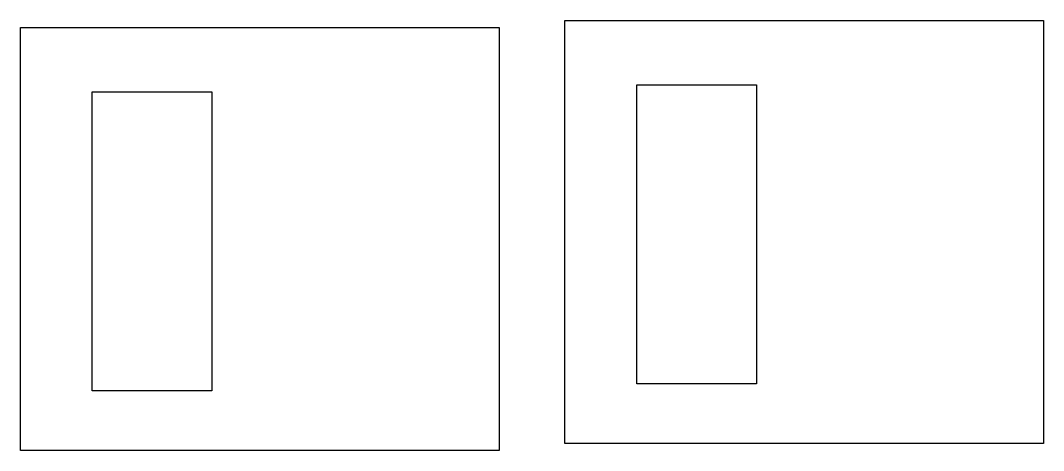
# Model space of a CAD drawing. Header units: inches. Extents: x 1.95 to 6.22, y 14.11 to 15.9.
import ezdxf

# ---------------------------------------------------------------- set-up
doc = ezdxf.new("R2010")
doc.units = ezdxf.units.IN
doc.header["$LTSCALE"] = 1.7325
doc.header["$MEASUREMENT"] = 0
doc.layers.get('0').update_dxf_attribs({"linetype": 'CONTINUOUS'})

msp = doc.modelspace()

# ---------------------------------------------------------------- linework, layer by layer
at = {"color": 1, "linetype": 'CONTINUOUS'}
for p, q in [((1.9452, 14.106), (1.9452, 15.876)), ((1.9452, 15.876), (3.9452, 15.876)), ((3.9452, 15.876), (3.9452, 14.106)), ((4.2208, 14.1349), (4.2208, 15.9049)), ((4.2208, 15.9049), (6.2208, 15.9049)), ((6.2208, 15.9049), (6.2208, 14.1349)), ((2.2452, 14.356), (2.2452, 15.606)), ((2.2452, 15.606), (2.7452, 15.606)), ((2.7452, 15.606), (2.7452, 14.356)), ((4.5208, 14.3849), (4.5208, 15.6349)), ((4.5208, 15.6349), (5.0208, 15.6349)), ((5.0208, 15.6349), (5.0208, 14.3849)), ((5.0208, 14.3849), (4.5208, 14.3849)), ((2.7452, 14.356), (2.2452, 14.356)), ((6.2208, 14.1349), (4.2208, 14.1349)), ((3.9452, 14.106), (1.9452, 14.106))]:
    msp.add_line(p, q, dxfattribs=at)

doc.saveas('drawing.dxf')
